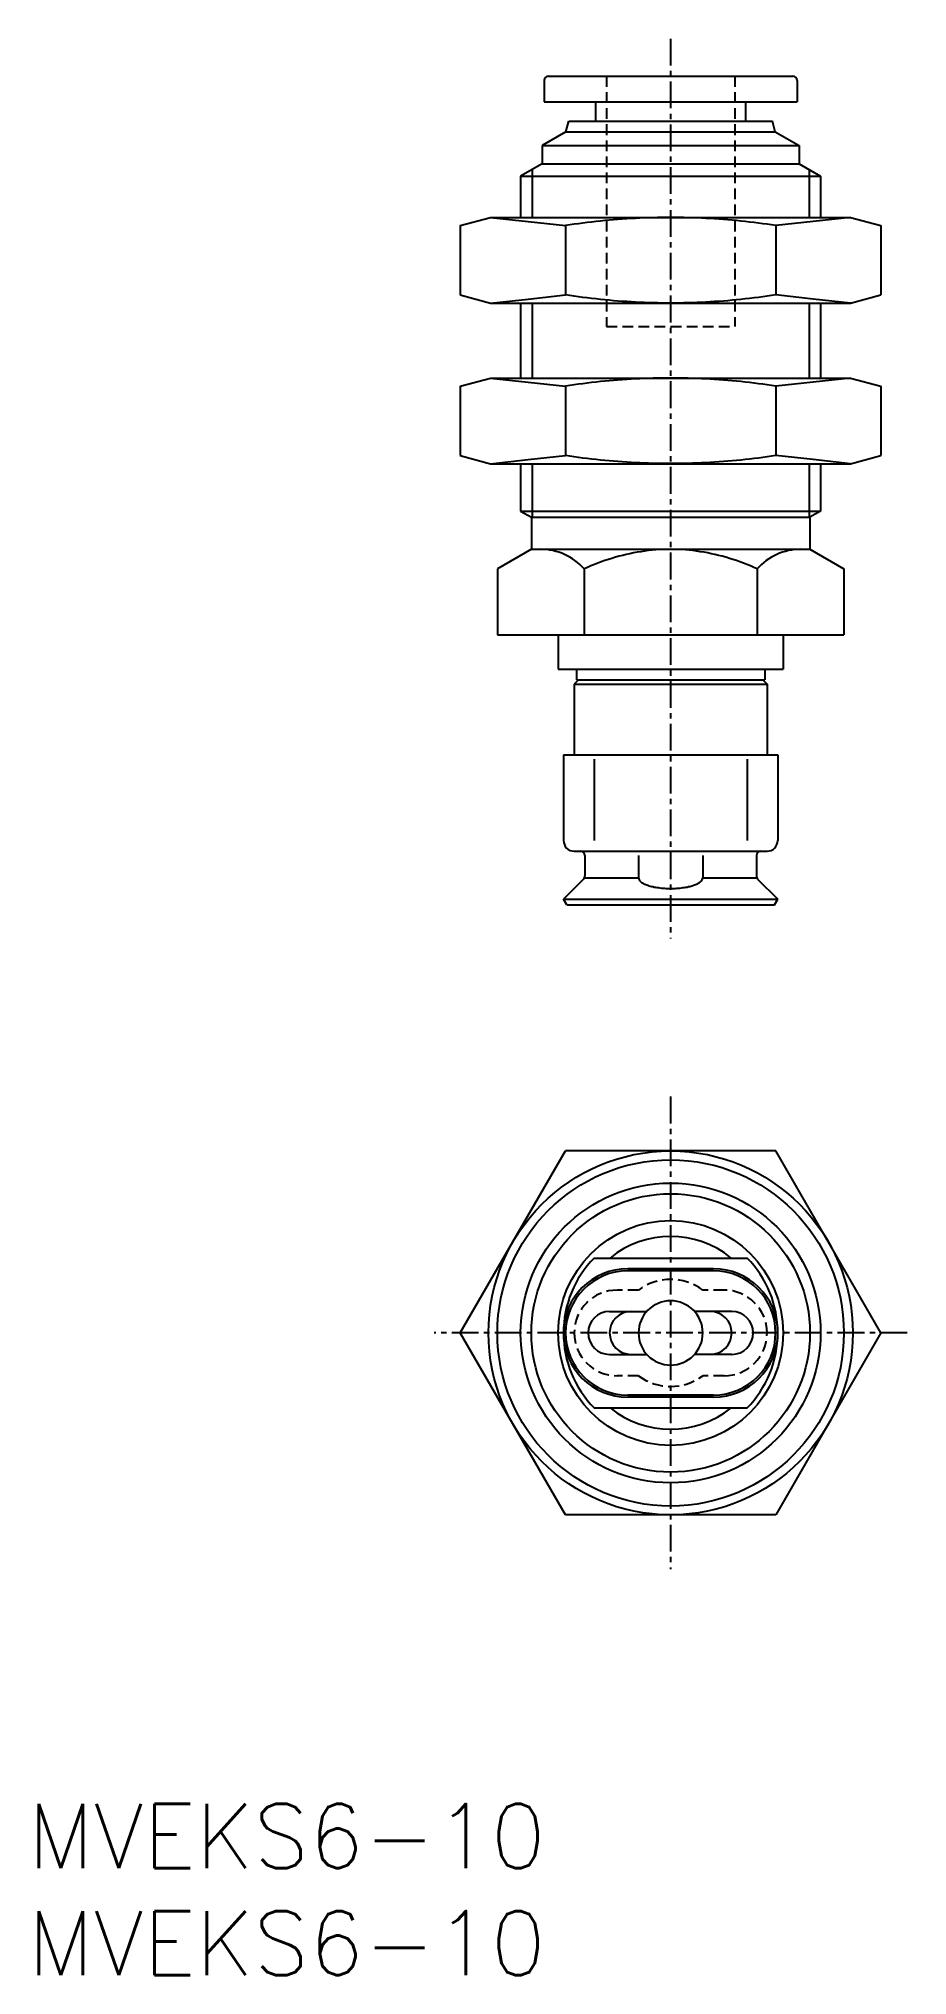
# Model space of a CAD drawing. Extents: x 0.5 to 41, y 0 to 90.4.
import ezdxf

# ---------------------------------------------------------------- set-up
doc = ezdxf.new("R2010")
doc.units = 0
doc.linetypes.add('CENTER', pattern=[2, 1.25, -0.25, 0.25, -0.25])
doc.linetypes.add('DASHED', pattern=[0.75, 0.5, -0.25])
doc.layers.get('0').update_dxf_attribs({"linetype": 'CONTINUOUS'})
doc.layers.add('CENTER', color=1, linetype='CENTER')
doc.styles.get("Standard").update_dxf_attribs({"font": 'txt.shx'})

# ---------------------------------------------------------------- blocks, each defined once
blk = doc.blocks.new('*U10')
at = {"color": 7, "linetype": 'CONTINUOUS'}
blk.add_text('MVEKS6-10', height=3, dxfattribs=at).set_placement((0, 0))
blk = doc.blocks.new('*U11')
at = {"color": 7, "linetype": 'CONTINUOUS'}
blk.add_text('MVEKS6-10', height=3, dxfattribs=at).set_placement((0, 5))

msp = doc.modelspace()

# ---------------------------------------------------------------- linework, layer by layer
at = {"color": 7, "linetype": 'CONTINUOUS'}
for p, q in [((24.3, 88.7), (35.7, 88.7)), ((24.1, 88.5), (24.1, 87.5)), ((35.9, 88.5), (35.9, 87.5)), ((24.1, 87.5), (35.9, 87.5)), ((26.5, 87.5), (26.5, 86.6)), ((33.5, 87.5), (33.5, 86.6)), ((25.116, 86.1), (24, 85.456)), ((25.116, 86.1), (25.25, 86.6)), ((25.116, 86.1), (34.884, 86.1)), ((25.25, 86.6), (34.75, 86.6)), ((34.884, 86.1), (34.75, 86.6)), ((34.884, 86.1), (36, 85.456)), ((24, 85.456), (24, 84.6)), ((24, 85.456), (36, 85.456)), ((36, 85.456), (36, 84.6)), ((24, 84.6), (23, 84.023)), ((23.542, 84.335), (23.542, 82.1)), ((24, 84.6), (36, 84.6)), ((36, 84.6), (37, 84.023)), ((36.458, 84.335), (36.458, 82.1)), ((23, 84.023), (23, 82.1)), ((23, 84.023), (37, 84.023)), ((37, 84.023), (37, 82.1)), ((20.185, 81.721), (21.6, 82.1)), ((20.185, 81.721), (20.185, 78.479)), ((21.6, 82.1), (38.4, 82.1)), ((25.093, 81.721), (25.093, 78.479)), ((34.907, 81.721), (34.907, 78.479)), ((38.4, 82.1), (39.815, 81.721)), ((39.815, 81.721), (39.815, 78.479)), ((20.185, 78.479), (21.6, 78.1)), ((21.6, 78.1), (38.4, 78.1)), ((23, 78.1), (23, 74.6)), ((23.542, 78.1), (23.542, 74.6)), ((36.458, 78.1), (36.458, 74.6)), ((37, 78.1), (37, 74.6)), ((38.4, 78.1), (39.815, 78.479)), ((20.185, 74.221), (21.6, 74.6)), ((20.185, 74.221), (20.185, 70.979)), ((21.6, 74.6), (38.4, 74.6)), ((25.093, 74.221), (25.093, 70.979)), ((34.907, 74.221), (34.907, 70.979)), ((38.4, 74.6), (39.815, 74.221)), ((39.815, 74.221), (39.815, 70.979)), ((20.185, 70.979), (21.6, 70.6)), ((21.6, 70.6), (38.4, 70.6)), ((23, 70.6), (23, 68.389)), ((23.542, 70.6), (23.542, 68.1)), ((36.458, 70.6), (36.458, 68.1)), ((37, 70.6), (37, 68.389)), ((38.4, 70.6), (39.815, 70.979)), ((23, 68.389), (37, 68.389)), ((23, 68.389), (23.5, 68.1)), ((23.5, 68.1), (23.5, 66.6)), ((23.5, 68.1), (36.5, 68.1)), ((37, 68.389), (36.5, 68.1)), ((36.5, 68.1), (36.5, 66.6)), ((23.5, 66.6), (21.917, 65.686)), ((23.5, 66.6), (36.5, 66.6)), ((36.5, 66.6), (38.083, 65.686)), ((21.917, 65.686), (21.917, 62.6)), ((25.959, 65.686), (25.959, 62.6)), ((34.041, 65.686), (34.041, 62.6)), ((38.083, 65.686), (38.083, 62.6)), ((21.917, 62.6), (38.083, 62.6)), ((24.75, 62.6), (24.75, 61)), ((35.25, 62.6), (35.25, 61)), ((24.75, 61), (35.25, 61)), ((25.6, 61), (25.6, 60.5)), ((34.4, 61), (34.4, 60.5)), ((25.7, 60.5), (25.5, 60.3)), ((25.5, 60.3), (34.5, 60.3)), ((25.5, 60.3), (25.5, 57)), ((25.6, 60.5), (34.4, 60.5)), ((34.3, 60.5), (34.5, 60.3)), ((34.5, 60.3), (34.5, 57)), ((25, 57), (25, 53)), ((25, 57), (35, 57)), ((35, 57), (35, 53)), ((26.429, 56.8), (26.429, 53)), ((33.571, 56.8), (33.571, 53)), ((25.5, 52.5), (34.5, 52.5)), ((26, 52.3), (26, 51.343)), ((28.5, 52.3), (28.5, 51.26)), ((31.5, 52.3), (31.5, 51.26)), ((34, 52.3), (34, 51.343)), ((25.941, 51.201), (25, 50.26)), ((26, 51.26), (28.5, 51.26)), ((31.5, 51.26), (34, 51.26)), ((34.059, 51.201), (35, 50.26)), ((25, 50.26), (35, 50.26)), ((25.15, 50), (25, 50.26)), ((25.15, 50), (34.85, 50)), ((34.85, 50), (35, 50.26)), ((20.185, 30), (25.093, 38.5)), ((34.907, 38.5), (25.093, 38.5)), ((39.815, 30), (34.907, 38.5)), ((26.429, 33.5), (33.571, 33.5)), ((25.093, 21.5), (20.185, 30)), ((39.815, 30), (34.907, 21.5)), ((26.429, 26.5), (33.571, 26.5)), ((34.907, 21.5), (25.093, 21.5))]:
    msp.add_line(p, q, dxfattribs=at)
at = {"color": 3, "linetype": 'DASHED'}
for p, q in [((27, 88.7), (27, 77)), ((33, 88.7), (33, 77)), ((27, 77), (33, 77)), ((28.5, 32), (27.5, 32)), ((32.5, 32), (31.5, 32)), ((28.5, 28), (27.5, 28)), ((32.5, 28), (31.5, 28))]:
    msp.add_line(p, q, dxfattribs=at)
at = {"color": 3, "linetype": 'CONTINUOUS'}
for p, q in [((32, 33), (28, 33)), ((32, 32.9), (28, 32.9)), ((27.15, 31), (28.882, 31)), ((32.85, 31), (31.118, 31)), ((27.15, 29), (28.882, 29)), ((32.85, 29), (31.118, 29)), ((32, 27.1), (28, 27.1)), ((32, 27), (28, 27))]:
    msp.add_line(p, q, dxfattribs=at)
at = {"color": 7, "linetype": 'CONTINUOUS'}
for points in [[(21.6, 82.1), (23.346, 81.91), (25.093, 81.721)], [(38.4, 82.1), (36.654, 81.91), (34.907, 81.721)], [(21.6, 78.1), (23.346, 78.29), (25.093, 78.479)], [(38.4, 78.1), (36.654, 78.29), (34.907, 78.479)], [(21.6, 74.6), (23.346, 74.41), (25.093, 74.221)], [(38.4, 74.6), (36.654, 74.41), (34.907, 74.221)], [(21.6, 70.6), (23.346, 70.79), (25.093, 70.979)], [(38.4, 70.6), (36.654, 70.79), (34.907, 70.979)]]:
    msp.add_lwpolyline(points, dxfattribs=at)
for points in [[(34.907, 81.721, 0.025379), (31.643, 82.057, 0.025956), (28.358, 82.057, 0.025382), (25.093, 81.721)], [(34.907, 78.479, -0.025379), (31.643, 78.143, -0.025956), (28.358, 78.143, -0.025382), (25.093, 78.479)], [(34.907, 74.221, 0.025379), (31.643, 74.557, 0.025956), (28.358, 74.557, 0.025382), (25.093, 74.221)], [(34.907, 70.979, -0.025379), (31.643, 70.643, -0.025956), (28.358, 70.643, -0.025382), (25.093, 70.979)], [(34.041, 65.686, 0.067071), (31.385, 66.49, 0.079618), (28.613, 66.49, 0.067028), (25.959, 65.686)], [(28.5, 51.26, 0.049127), (28.529, 51.162, 0.049127), (28.614, 51.069, 0.049127), (28.753, 50.982, 0.049127), (28.939, 50.906, 0.049127), (29.167, 50.844, 0.049127), (29.426, 50.798, 0.049127), (29.707, 50.77, 0.049127), (30, 50.76, 0.049127), (30.293, 50.77, 0.049127), (30.574, 50.798, 0.049127), (30.833, 50.844, 0.049127), (31.061, 50.906, 0.049127), (31.247, 50.982, 0.049127), (31.386, 51.069, 0.049127), (31.471, 51.162, 0.049127), (31.5, 51.26, -1)]]:
    msp.add_lwpolyline(points, format="xyb", dxfattribs=at)
for radius in [8.5, 8.083, 7, 6.5, 5.25]:
    msp.add_circle((30, 30), radius, dxfattribs=at)
for centre, radius, start, end in [((24.3, 88.5), 0.2, 90, 180), ((35.7, 88.5), 0.2, 0, 90), ((23.938, 63.909), 2.691, 41.3295, 90), ((36.062, 63.909), 2.691, 90, 138.67051), ((25.5, 53), 0.5, 180, 270), ((25.8, 52.3), 0.2, 0, 90), ((34.2, 52.3), 0.2, 90, 180), ((34.5, 53), 0.5, 270, 0), ((25.8, 51.343), 0.2, 315, 0), ((34.2, 51.343), 0.2, 180, 225), ((30, 30), 4.5, 51.05756, 128.94244), ((30, 30), 5, 135.573, 180), ((30, 30), 5, 0, 44.427), ((30, 30), 1.5, 0, 180), ((30, 30), 5, 180, 224.427), ((30, 30), 1.5, 180, 0), ((30, 30), 5, 315.573, 0), ((30, 30), 4.5, 231.05756, 308.94244)]:
    msp.add_arc(centre, radius, start, end, dxfattribs=at)
at = {"color": 3, "linetype": 'CONTINUOUS'}
for centre, radius, start, end in [((28, 30), 3, 90, 180), ((28, 30), 2.9, 90, 180), ((32, 30), 3, 0, 90), ((32, 30), 2.9, 0, 90), ((27.15, 30), 1, 90, 180), ((28.15, 30), 1, 90, 180), ((31.85, 30), 1, 0, 90), ((32.85, 30), 1, 0, 90), ((28, 30), 3, 180, 270), ((28, 30), 2.9, 180, 270), ((27.15, 30), 1, 180, 270), ((28.15, 30), 1, 180, 270), ((31.85, 30), 1, 270, 0), ((32, 30), 3, 270, 0), ((32, 30), 2.9, 270, 0), ((32.85, 30), 1, 270, 0)]:
    msp.add_arc(centre, radius, start, end, dxfattribs=at)
at = {"color": 3, "linetype": 'DASHED'}
for centre, radius, start, end in [((27.5, 30), 2, 90, 180), ((30, 30), 2.5, 53.1301, 126.8699), ((32.5, 30), 2, 0, 90), ((27.5, 30), 2, 180, 270), ((32.5, 30), 2, 270, 0), ((30, 30), 2.5, 233.1301, 306.8699)]:
    msp.add_arc(centre, radius, start, end, dxfattribs=at)
at = {"layer": 'CENTER', "color": 1, "linetype": 'CENTER'}
for p, q in [((30, 90.447), (30, 48.43)), ((30, 41.04), (30, 18.96)), ((41.04, 30), (18.96, 30))]:
    msp.add_line(p, q, dxfattribs=at)

# ---------------------------------------------------------------- block references
at = {"color": 7, "linetype": 'CONTINUOUS'}
for name in ['*U11', '*U10']:
    msp.add_blockref(name, (0, 0), dxfattribs=at)

doc.saveas('drawing.dxf')
